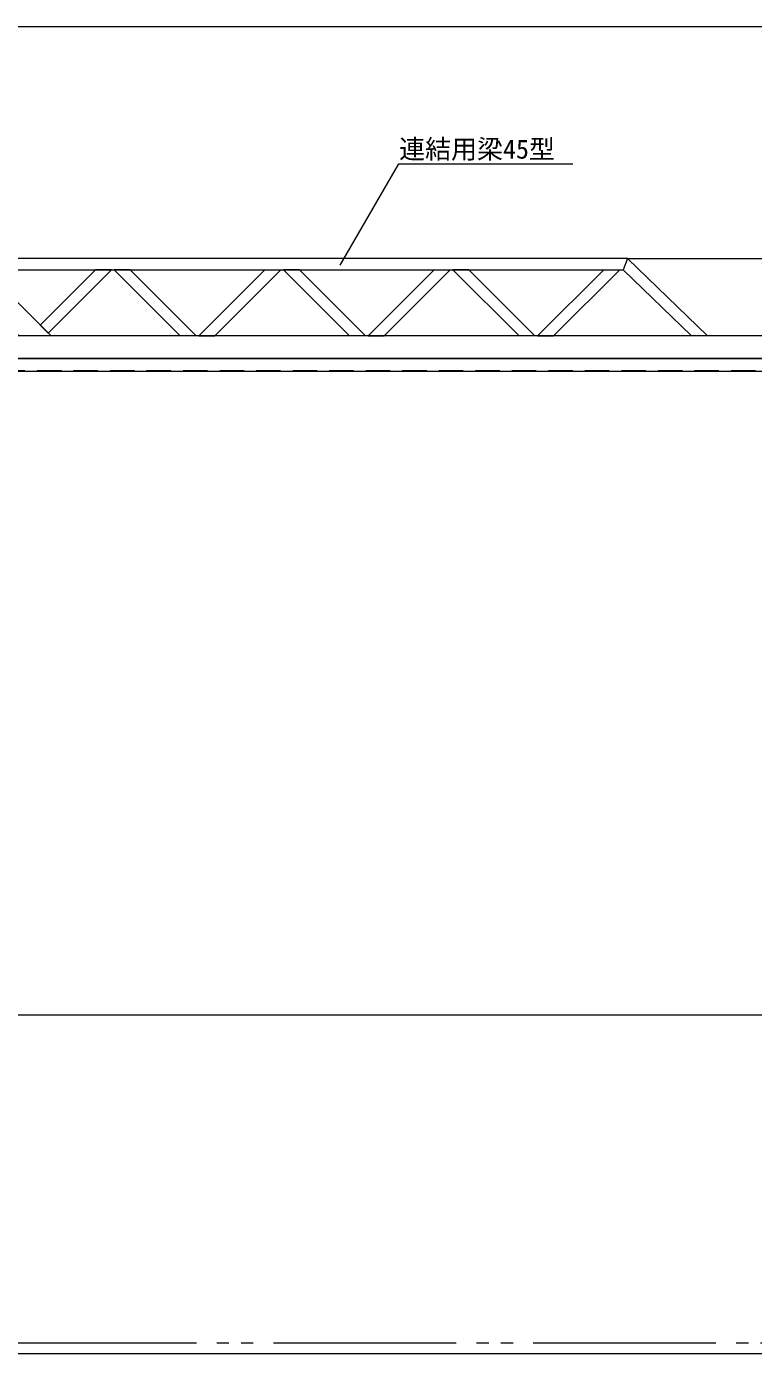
# Model space of a CAD drawing. Units: millimetres, scale not verified. Extents: x -12090 to 12090, y -18325 to 18325.
# Drawn here: x -2460 to 764, y -14545 to -8661 of the extents above; entities that cross this region are included whole.
import ezdxf
from ezdxf.enums import TextEntityAlignment as Align

# ---------------------------------------------------------------- set-up
doc = ezdxf.new("R2010")
doc.units = ezdxf.units.MM
doc.header["$LTSCALE"] = 90
doc.linetypes.add('DASHED1', pattern=[1.8, 1.2, -0.6])
doc.linetypes.add('DOUBLE_CHAIN2', pattern=[12.8, 9, -1, 0.6, -0.6, 0.6, -1])
for name, color, linetype, lineweight in [('0-5_ﾍﾞｰｽﾗｲﾝ', 134, 'Continuous', 18), ('0-8_ﾜｲﾔｰﾛｰﾌﾟ', 134, 'DOUBLE_CHAIN2', 18), ('0-B_寸法', 134, 'Continuous', 18), ('1-B_文字', 134, 'Continuous', 18), ('1-D_連結用梁45', 134, 'Continuous', 18)]:
    doc.layers.add(name, color=color, linetype=linetype, lineweight=lineweight)
doc.styles.add('ＭＳ ゴシック', font='')
doc.styles.get('ＭＳ ゴシック').set_extended_font_data('MS Gothic')

msp = doc.modelspace()

# ---------------------------------------------------------------- linework, layer by layer
at = {"layer": '0-5_ﾍﾞｰｽﾗｲﾝ'}
msp.add_line((-11410.19, -14545), (2349.81, -14545), dxfattribs=at)
at = {"layer": '0-8_ﾜｲﾔｰﾛｰﾌﾟ'}
msp.add_line((1749.81, -14500), (-9851.8, -14500), dxfattribs=at)
at = {"layer": '0-B_寸法'}
for p, q in [((-9834.19, -8661.4), (1733.81, -8661.4)), ((206.81, -9690), (2860.8, -9690)), ((-9326.2, -13043.4), (1261.81, -13043.4))]:
    msp.add_line(p, q, dxfattribs=at)
at = {"layer": '1-B_文字'}
msp.add_line((-808.54, -9270.14), (-37.48, -9270.14), dxfattribs=at)
msp.add_lwpolyline([(-1068.31, -9719.32), (-808.97, -9270.14), (-808.54, -9270.14)], dxfattribs=at)
at = {"layer": '1-D_連結用梁45'}
for p, q in [((205.8, -9690), (-2694.2, -9690)), ((205.8, -9690), (185.61, -9740)), ((205.8, -9690), (561, -10033)), ((-2644.19, -9740), (185.61, -9740)), ((-2000.77, -9740), (-2071.49, -9740)), ((-1778.48, -10033), (-2071.49, -9740)), ((-1707.77, -10033), (-2000.77, -9740)), ((-1695.77, -10033), (-1402.78, -9740)), ((-1625.06, -10033), (-1332.06, -9740)), ((-1402.78, -9740), (-1332.06, -9740)), ((-1249.35, -9740), (-1320.06, -9740)), ((-1027.06, -10033), (-1320.06, -9740)), ((-956.35, -10033), (-1249.35, -9740)), ((-944.35, -10033), (-651.35, -9740)), ((-873.64, -10033), (-580.64, -9740)), ((-651.35, -9740), (-580.64, -9740)), ((-497.92, -9740), (-568.64, -9740)), ((-275.64, -10033), (-568.64, -9740)), ((-204.93, -10033), (-497.92, -9740)), ((-192.93, -10033), (100.07, -9740)), ((-122.22, -10033), (170.78, -9740)), ((100.07, -9740), (170.78, -9740)), ((185.61, -9740), (489.02, -10033)), ((1899.81, -10033), (-2679.89, -10033)), ((-1707.77, -10033), (-1778.48, -10033)), ((-1695.77, -10033), (-1625.06, -10033)), ((-956.35, -10033), (-1027.06, -10033)), ((-944.35, -10033), (-873.64, -10033)), ((-204.93, -10033), (-275.64, -10033)), ((-192.93, -10033), (-122.22, -10033))]:
    msp.add_line(p, q, dxfattribs=at)
at = {"layer": '1-D_連結用梁45', "linetype": 'DASHED1'}
msp.add_line((1744.8, -10188.4), (-2700.19, -10188.4), dxfattribs=at)
at = {"layer": '1-D_連結用梁45'}
for points in [[(-2694.2, -9831.42), (-2694.2, -9690), (-2351.25, -10032.95), (-2492.67, -10032.95), (-2679.89, -9845.72)], [(-2694.2, -10033), (-2694.2, -10133), (1499.81, -10133)], [(899.81, -10133), (-2700.19, -10133), (-2700.19, -10190), (899.81, -10190), (899.81, -10187)]]:
    msp.add_lwpolyline(points, dxfattribs=at)
msp.add_lwpolyline([(-2154.2, -9740), (-2399.56, -9985.36), (-2364.2, -10020.72), (-2083.48, -9740)], close=True, dxfattribs=at)

# ---------------------------------------------------------------- texts
at = {"layer": '1-B_文字', "style": 'ＭＳ ゴシック'}
msp.add_text('連結用梁45型', height=84.46, dxfattribs=at).set_placement((-807.34, -9272.49), align=Align.BOTTOM_LEFT)

doc.saveas('drawing.dxf')
